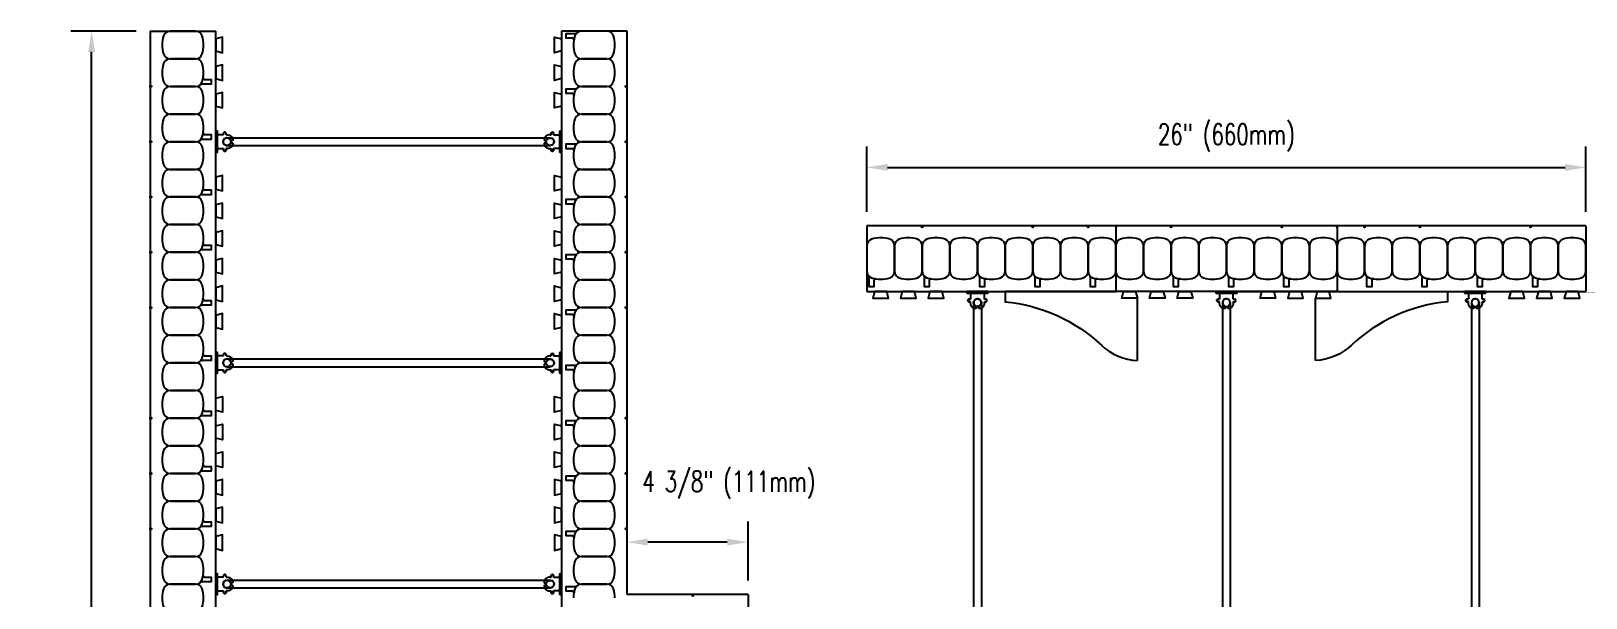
# Model space of a CAD drawing. Header units: inches. Extents: x 433.2 to 489.5, y 275.3 to 333.3.
# Drawn here: x 433.2 to 489.5, y 312.8 to 333.3 of the extents above; entities that cross this region are included whole.
import ezdxf

# ---------------------------------------------------------------- set-up
doc = ezdxf.new("R2010")
doc.units = ezdxf.units.IN
doc.header["$MEASUREMENT"] = 0
for name, color, linetype in [('line25', 2, 'Continuous'), ('LINE50', 5, 'Continuous'), ('LINE9', 9, 'Continuous'), ('TEXT', 4, 'Continuous')]:
    doc.layers.add(name, color=color, linetype=linetype)
doc.styles.add('DIM', font='romans.shx', dxfattribs={"width": 0.7})
doc.dimstyles.new('ext_8', dxfattribs={"dimscale": 8, "dimtxt": 0.09375, "dimasz": 0.09375, "dimexe": 0.09375, "dimexo": 0.0625, "dimgap": 0.0625, "dimtad": 1, "dimdec": 3, "dimzin": 3, "dimdsep": 46, "dimlunit": 4, "dimtxsty": 'DIM', "dimcen": 0.09, "dimdle": 0.09375, "dimclrt": 4, "dimadec": 0, "dimazin": 0, "dimtfac": 1, "dimtdec": 3, "dimtmove": 2, "dimatfit": 3, "dimfxl": 0, "dimfrac": 2, "dimtolj": 1, "dimtzin": 0, "dimarcsym": 0})

# ---------------------------------------------------------------- blocks, each defined once
blk = doc.blocks.new('*D31')
at = {"layer": 'Defpoints', "color": 0}
for p in [(435.425, 333.283), (437.535, 333.283), (437.535, 275.283)]:
    blk.add_point(p, dxfattribs=at)
at = {"layer": 'TEXT', "color": 0, "lineweight": -2}
for p, q in [((437.035, 333.283), (434.675, 333.283)), ((435.425, 276.033), (435.425, 332.533)), ((437.035, 275.283), (434.675, 275.283))]:
    blk.add_line(p, q, dxfattribs=at)
at = {"layer": 'TEXT', "color": 0}
for points in [[(435.3, 332.533), (435.55, 332.533), (435.425, 333.283)], [(435.3, 276.033), (435.55, 276.033), (435.425, 275.283)]]:
    blk.add_solid(points, dxfattribs=at)
at = {"layer": 'TEXT', "color": 4, "insert": (434.353, 304.283), "char_height": 0.75, "attachment_point": 5, "rotation": 90, "style": 'DIM'}
blk.add_mtext('\\A1;58" (1473mm)', dxfattribs=at)
blk = doc.blocks.new('*D32')
at = {"layer": 'Defpoints', "color": 0}
for p in [(489.455, 328.354), (463.455, 326.244), (489.455, 326.244)]:
    blk.add_point(p, dxfattribs=at)
at = {"layer": 'TEXT', "color": 0, "lineweight": -2}
for p, q in [((463.455, 326.744), (463.455, 329.104)), ((489.455, 326.744), (489.455, 329.104)), ((464.205, 328.354), (488.705, 328.354))]:
    blk.add_line(p, q, dxfattribs=at)
at = {"layer": 'TEXT', "color": 0}
for points in [[(464.205, 328.479), (464.205, 328.229), (463.455, 328.354)], [(488.705, 328.479), (488.705, 328.229), (489.455, 328.354)]]:
    blk.add_solid(points, dxfattribs=at)
at = {"layer": 'TEXT', "color": 4, "insert": (476.455, 329.426), "char_height": 0.75, "attachment_point": 5, "style": 'DIM'}
blk.add_mtext('\\A1;26" (660mm)', dxfattribs=at)
blk = doc.blocks.new('*D29')
at = {"layer": 'Defpoints', "color": 0}
for p in [(454.785, 314.801), (454.785, 312.908), (459.16, 312.908)]:
    blk.add_point(p, dxfattribs=at)
at = {"layer": 'TEXT', "color": 0, "lineweight": -2}
for p, q in [((454.785, 313.408), (454.785, 315.551)), ((459.16, 313.408), (459.16, 315.551)), ((458.41, 314.801), (455.535, 314.801))]:
    blk.add_line(p, q, dxfattribs=at)
at = {"layer": 'TEXT', "color": 0}
for points in [[(455.535, 314.926), (455.535, 314.676), (454.785, 314.801)], [(458.41, 314.926), (458.41, 314.676), (459.16, 314.801)]]:
    blk.add_solid(points, dxfattribs=at)
at = {"layer": 'TEXT', "color": 4, "insert": (458.463, 316.873), "char_height": 0.75, "attachment_point": 5, "style": 'DIM'}
blk.add_mtext('\\A1;4 3/8" (111mm)', dxfattribs=at)
blk = doc.blocks.new('Connector')
blk.add_point((0.271, 0))
at = {"layer": 'LINE9'}
for p, q in [((0, 0.375), (0, -0.375)), ((0.062, -0.375), (0.062, 0.375)), ((0.281, 0.25), (0.062, 0.25))]:
    blk.add_line(p, q, dxfattribs=at)
for points, weights in [([(0.007, 0.375), (0.004, 0.375), (0, 0.375)], [1, 0.972587069138, 0.950305488115]), ([(0.327, 0.343), (0.308, 0.343), (0.281, 0.317), (0.281, 0.297)], [1, 0.85355339, 0.85355339, 1]), ([(0.328, 0.343), (0.327, 0.343), (0.327, 0.343)], [1, 0.70710678, 1]), ([(0.375, 0.297), (0.375, 0.317), (0.348, 0.343), (0.329, 0.343)], [1, 0.85355339, 0.85355339, 1]), ([(0.406, 0.25), (0.546, 0.25), (0.619, 0.131)], [0.958404415409, 0.794674173519, 0.864651571113]), ([(0.619, 0.052), (0.612, 0.049), (0.604, 0.049)], [0.83615024178, 0.892081430621, 1]), ([(0, -0.375), (0.004, -0.375), (0.007, -0.375)], [0.950305488115, 0.972587069138, 1]), ([(0.281, -0.297), (0.281, -0.317), (0.308, -0.343), (0.327, -0.343)], [1, 0.85355339, 0.85355339, 1]), ([(0.327, -0.343), (0.281, -0.343), (0.281, -0.297)], [1, 0.70710678, 1]), ([(0.329, -0.343), (0.348, -0.343), (0.375, -0.317), (0.375, -0.297)], [1, 0.85355339, 0.85355339, 1]), ([(0.375, -0.297), (0.375, -0.343), (0.329, -0.343)], [1, 0.70710678, 1]), ([(0.619, -0.131), (0.546, -0.25), (0.406, -0.25)], [0.864651574428, 0.794674169686, 0.958404415195]), ([(0.604, -0.049), (0.612, -0.049), (0.619, -0.052)], [1, 0.89208144177, 0.836150253337])]:
    blk.add_rational_spline(points, weights, degree=2, dxfattribs=at)
for points, degree in [([(0, 0.375), (0.002, 0.375), (0.005, 0.375), (0.007, 0.375)], 3), ([(0.007, 0.375), (0.021, 0.375), (0.051, 0.375), (0.062, 0.375), (0.062, 0.375)], 3), ([(0.281, 0.25), (0.281, 0.297)], 1), ([(0.327, 0.343), (0.327, 0.343), (0.328, 0.343), (0.328, 0.343)], 3), ([(0.328, 0.343), (0.329, 0.343), (0.329, 0.343), (0.329, 0.343)], 3), ([(0.375, 0.25), (0.375, 0.297)], 1), ([(0.406, 0.25), (0.375, 0.25)], 1), ([(0.406, 0.25), (0.406, 0.25)], 1), ([(0.406, 0.25), (0.406, 0.25)], 1), ([(0.406, 0.25), (0.406, 0.25)], 1), ([(0.406, 0.25), (0.406, 0.25)], 1), ([(0.406, 0.25), (0.406, 0.25)], 1), ([(0.406, 0.25), (0.406, 0.25)], 1), ([(0.406, 0.25), (0.406, 0.25)], 1), ([(0.406, 0.25), (0.406, 0.25)], 1), ([(0.406, 0.25), (0.406, 0.25)], 1), ([(0.406, 0.25), (0.406, 0.25)], 1), ([(0.406, 0.25), (0.406, 0.25)], 1), ([(0.406, 0.25), (0.406, 0.25)], 1), ([(0.406, 0.25), (0.406, 0.25)], 1), ([(0.406, 0.25), (0.406, 0.25)], 1), ([(0.406, 0.25), (0.406, 0.25)], 1), ([(0.406, 0.25), (0.406, 0.25)], 1), ([(0.406, 0.25), (0.406, 0.25)], 1), ([(0.406, 0.25), (0.406, 0.25)], 1), ([(0.406, 0.25), (0.406, 0.25)], 1), ([(0.406, 0.25), (0.406, 0.25)], 1), ([(0.406, 0.25), (0.406, 0.25)], 1), ([(0.406, 0.25), (0.406, 0.25)], 1), ([(0.406, 0.25), (0.406, 0.25)], 1), ([(0.406, 0.25), (0.406, 0.25)], 1), ([(0.604, 0.049), (0.532, 0.049)], 1), ([(0.532, 0.049), (0.532, 0.049)], 1), ([(0.532, 0.049), (0.532, 0.049)], 1), ([(0.532, 0.049), (0.532, 0.049)], 1), ([(0.532, 0.049), (0.532, 0.049)], 1), ([(0.532, 0.049), (0.532, 0.049)], 1), ([(0.532, 0.049), (0.532, 0.049)], 1), ([(0.532, 0.049), (0.532, 0.049)], 1), ([(0.532, 0.049), (0.532, 0.049)], 1), ([(0.532, 0.049), (0.532, 0.049)], 1), ([(0.532, 0.049), (0.532, 0.049)], 1), ([(0.604, 0.049), (0.609, 0.049), (0.614, 0.05), (0.619, 0.052)], 3), ([(0.604, 0.049), (0.604, 0.049)], 1), ([(0.604, 0.049), (0.604, 0.049)], 1), ([(0.604, 0.049), (0.604, 0.049)], 1), ([(0.604, 0.049), (0.604, 0.049)], 1), ([(0.619, 0.131), (0.619, 0.052)], 1), ([(0.619, 0.131), (0.619, 0.131)], 1), ([(0.619, 0.131), (0.619, 0.131)], 1), ([(0.619, 0.131), (0.619, 0.131)], 1), ([(0.619, 0.131), (0.619, 0.131)], 1), ([(0.007, -0.375), (0.005, -0.375), (0.002, -0.375), (0, -0.375)], 3), ([(0.062, -0.375), (0.062, -0.375), (0.051, -0.375), (0.021, -0.375), (0.007, -0.375)], 3), ([(0.062, -0.25), (0.281, -0.25)], 1), ([(0.281, -0.297), (0.281, -0.25)], 1), ([(0.281, -0.25), (0.281, -0.297)], 1), ([(0.328, -0.343), (0.328, -0.343), (0.327, -0.343), (0.327, -0.343)], 3), ([(0.329, -0.343), (0.329, -0.343), (0.329, -0.343), (0.328, -0.343)], 3), ([(0.375, -0.25), (0.375, -0.297)], 1), ([(0.375, -0.297), (0.375, -0.25)], 1), ([(0.406, -0.25), (0.375, -0.25)], 1), ([(0.406, -0.25), (0.406, -0.25)], 1), ([(0.406, -0.25), (0.406, -0.25)], 1), ([(0.406, -0.25), (0.406, -0.25)], 1), ([(0.406, -0.25), (0.406, -0.25)], 1), ([(0.406, -0.25), (0.406, -0.25)], 1), ([(0.406, -0.25), (0.406, -0.25)], 1), ([(0.406, -0.25), (0.406, -0.25)], 1), ([(0.406, -0.25), (0.406, -0.25)], 1), ([(0.406, -0.25), (0.406, -0.25)], 1), ([(0.406, -0.25), (0.406, -0.25)], 1), ([(0.406, -0.25), (0.406, -0.25)], 1), ([(0.532, -0.049), (0.604, -0.049)], 1), ([(0.604, -0.049), (0.58, -0.049), (0.556, -0.049), (0.532, -0.049)], 3), ([(0.532, -0.049), (0.532, -0.049)], 1), ([(0.532, -0.049), (0.532, -0.049)], 1), ([(0.532, -0.049), (0.532, -0.049)], 1), ([(0.532, -0.049), (0.532, -0.049)], 1), ([(0.619, -0.052), (0.614, -0.05), (0.609, -0.049), (0.604, -0.049)], 3), ([(0.604, -0.049), (0.604, -0.049)], 1), ([(0.604, -0.049), (0.604, -0.049)], 1), ([(0.604, -0.049), (0.604, -0.049)], 1), ([(0.604, -0.049), (0.604, -0.049)], 1), ([(0.604, -0.049), (0.604, -0.049)], 1), ([(0.604, -0.049), (0.604, -0.049)], 1), ([(0.604, -0.049), (0.604, -0.049)], 1), ([(0.604, -0.049), (0.604, -0.049)], 1), ([(0.619, -0.052), (0.619, -0.131)], 1), ([(0.619, -0.131), (0.619, -0.131)], 1), ([(0.619, -0.131), (0.619, -0.131)], 1), ([(0.619, -0.131), (0.619, -0.131)], 1), ([(0.619, -0.131), (0.619, -0.131)], 1)]:
    blk.add_open_spline(points, degree=degree, dxfattribs=at)
for points, weights, knots in [([(0.062, 0.375), (0.062, 0.375), (0.046, 0.375), (0.03, 0.375), (0.007, 0.375)], [0.868718858569, 0.861102746415, 1, 0.861102734288, 0.868718859898], [0, 0, 0, 0.5, 0.5, 1, 1, 1]), ([(0.532, 0.049), (0.472, 0.203), (0.333, 0.113), (0.157, 0), (0.333, -0.113), (0.472, -0.203), (0.532, -0.049)], [0.899508922286, 0.599718215298, 1, 0.54226024, 1, 0.599718224335, 0.899508908749], [0, 0, 0, 0.318112, 0.318112, 0.681888, 0.681888, 1, 1, 1]), ([(0.007, -0.375), (0.03, -0.375), (0.046, -0.375), (0.062, -0.375), (0.062, -0.375)], [0.868718859319, 0.861102739573, 1, 0.861102742958, 0.868718858948], [0, 0, 0, 0.5, 0.5, 1, 1, 1])]:
    blk.add_rational_spline(points, weights, degree=2, knots=knots, dxfattribs=at)
blk = doc.blocks.new('WEB_12_CENTRE_TOP')
for p, q in [((11.688, 0.141), (0, 0.141)), ((11.688, -0.141), (0, -0.141))]:
    blk.add_line(p, q)
for centre in [(0, 0), (11.688, 0)]:
    blk.add_circle(centre, 0.141)

msp = doc.modelspace()

# ---------------------------------------------------------------- linework, layer by layer
at = {"layer": 'line25'}
for p, q in [((439.9103, 308.2833), (439.9103, 333.2833)), ((452.4103, 333.2833), (452.4103, 311.7833)), ((463.4552, 323.8689), (472.4552, 323.8689)), ((480.4552, 323.8689), (472.4552, 323.8689)), ((480.4552, 323.8689), (489.4552, 323.8689)), ((473.2364, 321.3705), (473.2364, 323.6189)), ((479.674, 321.3705), (479.674, 323.6189))]:
    msp.add_line(p, q, dxfattribs=at)
for points in [[(439.9103, 332.5644), (440.1603, 332.5021), (440.1603, 333.0644), (439.9103, 333.0021)], [(452.4103, 332.5644), (452.1603, 332.5021), (452.1603, 333.0644), (452.4103, 333.0021)], [(439.9103, 331.5644), (440.1603, 331.5021), (440.1603, 332.0644), (439.9103, 332.0021)], [(452.4103, 331.5644), (452.1603, 331.5021), (452.1603, 332.0644), (452.4103, 332.0021)], [(439.9103, 330.5644), (440.1603, 330.5021), (440.1603, 331.0644), (439.9103, 331.0021)], [(452.4103, 330.5644), (452.1603, 330.5021), (452.1603, 331.0644), (452.4103, 331.0021)], [(439.9103, 327.5644), (440.1603, 327.5021), (440.1603, 328.0644), (439.9103, 328.0021)], [(452.4103, 327.5644), (452.1603, 327.5021), (452.1603, 328.0644), (452.4103, 328.0021)], [(439.9103, 326.5644), (440.1603, 326.5021), (440.1603, 327.0644), (439.9103, 327.0021)], [(452.4103, 326.5644), (452.1603, 326.5021), (452.1603, 327.0644), (452.4103, 327.0021)], [(439.9103, 325.5644), (440.1603, 325.5021), (440.1603, 326.0644), (439.9103, 326.0021)], [(452.4103, 325.5644), (452.1603, 325.5021), (452.1603, 326.0644), (452.4103, 326.0021)], [(439.9103, 324.5644), (440.1603, 324.5021), (440.1603, 325.0644), (439.9103, 325.0021)], [(452.4103, 324.5644), (452.1603, 324.5021), (452.1603, 325.0644), (452.4103, 325.0021)], [(439.9103, 323.5644), (440.1603, 323.5021), (440.1603, 324.0644), (439.9103, 324.0021)], [(452.4103, 323.5644), (452.1603, 323.5021), (452.1603, 324.0644), (452.4103, 324.0021)], [(463.7364, 323.8689), (463.674, 323.6189), (464.2364, 323.6189), (464.174, 323.8689)], [(464.7364, 323.8689), (464.674, 323.6189), (465.2364, 323.6189), (465.174, 323.8689)], [(465.7364, 323.8689), (465.674, 323.6189), (466.2364, 323.6189), (466.174, 323.8689)], [(473.174, 323.8689), (473.2364, 323.6189), (472.674, 323.6189), (472.7364, 323.8689)], [(474.174, 323.8689), (474.2364, 323.6189), (473.674, 323.6189), (473.7364, 323.8689)], [(475.174, 323.8689), (475.2364, 323.6189), (474.674, 323.6189), (474.7364, 323.8689)], [(478.174, 323.8689), (478.2364, 323.6189), (477.674, 323.6189), (477.7364, 323.8689)], [(478.7364, 323.8689), (478.674, 323.6189), (479.2364, 323.6189), (479.174, 323.8689)], [(479.7364, 323.8689), (479.674, 323.6189), (480.2364, 323.6189), (480.174, 323.8689)], [(486.7364, 323.8689), (486.674, 323.6189), (487.2364, 323.6189), (487.174, 323.8689)], [(487.7364, 323.8689), (487.674, 323.6189), (488.2364, 323.6189), (488.174, 323.8689)], [(488.7364, 323.8689), (488.674, 323.6189), (489.2364, 323.6189), (489.174, 323.8689)], [(439.9103, 322.5644), (440.1603, 322.5021), (440.1603, 323.0644), (439.9103, 323.0021)], [(452.4103, 322.5644), (452.1603, 322.5021), (452.1603, 323.0644), (452.4103, 323.0021)], [(439.9103, 320.0021), (440.1603, 320.0645), (440.1603, 319.5021), (439.9103, 319.5645)], [(452.4103, 319.5645), (452.1603, 319.5021), (452.1603, 320.0645), (452.4103, 320.0021)], [(439.9103, 319.0021), (440.1603, 319.0645), (440.1603, 318.5021), (439.9103, 318.5645)], [(452.4103, 318.5645), (452.1603, 318.5021), (452.1603, 319.0645), (452.4103, 319.0021)], [(439.9103, 318.0021), (440.1603, 318.0645), (440.1603, 317.5021), (439.9103, 317.5645)], [(452.4103, 317.5645), (452.1603, 317.5021), (452.1603, 318.0645), (452.4103, 318.0021)], [(439.9103, 316.5645), (440.1603, 316.5021), (440.1603, 317.0645), (439.9103, 317.0021)], [(452.4103, 317.0021), (452.1603, 317.0645), (452.1603, 316.5021), (452.4103, 316.5645)], [(439.9103, 315.5645), (440.1603, 315.5021), (440.1603, 316.0645), (439.9103, 316.0021)], [(452.4103, 316.0021), (452.1603, 316.0645), (452.1603, 315.5021), (452.4103, 315.5645)], [(439.9103, 314.5645), (440.1603, 314.5021), (440.1603, 315.0645), (439.9103, 315.0021)], [(452.4103, 315.0021), (452.1603, 315.0645), (452.1603, 314.5021), (452.4103, 314.5645)]]:
    msp.add_lwpolyline(points, close=True, dxfattribs=at)
for points in [[(473.2364, 323.8689), (468.4552, 323.8689), (468.4552, 323.4939, -0.1663746), (471.946, 321.9124, 0.1806528), (473.2364, 321.3705, 0.1806528)], [(479.674, 323.8689), (484.4552, 323.8689), (484.4552, 323.4939, 0.1663746), (480.9644, 321.9124, -0.1806528), (479.674, 321.3705, -0.1806528)]]:
    msp.add_lwpolyline(points, format="xyb", dxfattribs=at)
at = {"layer": 'LINE50'}
for p, q in [((437.5353, 333.2833), (439.9103, 333.2833)), ((437.5353, 333.2833), (437.5353, 308.2833)), ((454.7853, 333.2833), (452.4103, 333.2833)), ((454.7853, 312.9083), (454.7853, 333.2833)), ((463.4552, 326.2439), (463.4552, 323.8689)), ((472.4552, 326.2439), (463.4552, 326.2439)), ((480.4552, 326.2439), (472.4552, 326.2439)), ((489.4552, 326.2439), (480.4552, 326.2439)), ((489.4552, 326.2439), (489.4552, 323.8689)), ((459.1603, 312.9083), (454.7853, 312.9083)), ((459.1603, 312.9083), (459.1603, 310.5333))]:
    msp.add_line(p, q, dxfattribs=at)
at = {"layer": 'LINE9'}
for p, q in [((472.4552, 326.2439), (472.4552, 323.8689)), ((480.4552, 326.2439), (480.4552, 323.8689))]:
    msp.add_line(p, q, dxfattribs=at)
for points in [[(439.4213, 332.4564, 0.1576708), (439.4213, 333.1102, 0.3253046), (439.1834, 333.2833), (438.2623, 333.2833, 0.3253046), (438.0244, 333.1102, 0.1576708), (438.0244, 332.4564, 0.3253046), (438.2623, 332.2833), (439.1834, 332.2833, 0.3253046)], [(452.8994, 333.1102, 0.0372667), (452.862, 332.9565, 0.4630356), (452.8004, 333.0292), (452.5788, 333.0292), (452.5788, 333.2), (452.9249, 333.2, 0.1890024), (452.9673, 333.2167, 0.1284074)], [(452.8994, 333.1102, 0.1576708), (452.8994, 332.4564, 0.3253046), (453.1372, 332.2833), (454.0584, 332.2833, 0.3253046), (454.2963, 332.4564, 0.1576708), (454.2963, 333.1102, 0.3253046), (454.0584, 333.2833), (453.1372, 333.2833, 0.3253046)], [(439.4213, 331.4564, 0.1576708), (439.4213, 332.1102, 0.3253046), (439.1834, 332.2833), (438.2623, 332.2833, 0.3253046), (438.0244, 332.1102, 0.1576708), (438.0244, 331.4564, 0.3253046), (438.2623, 331.2833), (439.1834, 331.2833, 0.3253046)], [(452.8994, 332.1102, 0.1576708), (452.8994, 331.4564, 0.3253046), (453.1372, 331.2833), (454.0584, 331.2833, 0.3253046), (454.2963, 331.4564, 0.1576708), (454.2963, 332.1102, 0.3253046), (454.0584, 332.2833), (453.1372, 332.2833, 0.3253046)], [(439.4213, 330.4564, 0.1576708), (439.4213, 331.1102, 0.3253046), (439.1834, 331.2833), (438.2623, 331.2833, 0.3253046), (438.0244, 331.1102, 0.1576708), (438.0244, 330.4564, 0.3253046), (438.2623, 330.2833), (439.1834, 330.2833, 0.3253046)], [(439.4213, 331.4564, 0.0372667), (439.4586, 331.6101, 0.4630356), (439.5203, 331.5374), (439.7419, 331.5374), (439.7419, 331.3665), (439.3958, 331.3665, 0.1890024), (439.3533, 331.3499, 0.1284074)], [(452.8994, 331.1102, 0.0372667), (452.862, 330.9565, 0.4630356), (452.8004, 331.0292), (452.5788, 331.0292), (452.5788, 331.2), (452.9249, 331.2, 0.1890024), (452.9673, 331.2167, 0.1284074)], [(452.8994, 331.1102, 0.1576708), (452.8994, 330.4564, 0.3253046), (453.1372, 330.2833), (454.0584, 330.2833, 0.3253046), (454.2963, 330.4564, 0.1576708), (454.2963, 331.1102, 0.3253046), (454.0584, 331.2833), (453.1372, 331.2833, 0.3253046)], [(439.4213, 329.4564, 0.1576708), (439.4213, 330.1102, 0.3253046), (439.1834, 330.2833), (438.2623, 330.2833, 0.3253046), (438.0244, 330.1102, 0.1576708), (438.0244, 329.4564, 0.3253046), (438.2623, 329.2833), (439.1834, 329.2833, 0.3253046)], [(452.8994, 330.1102, 0.1576708), (452.8994, 329.4564, 0.3253046), (453.1372, 329.2833), (454.0584, 329.2833, 0.3253046), (454.2963, 329.4564, 0.1576708), (454.2963, 330.1102, 0.3253046), (454.0584, 330.2833), (453.1372, 330.2833, 0.3253046)], [(439.4213, 329.4564, 0.0372667), (439.4586, 329.6101, 0.4630356), (439.5203, 329.5374), (439.7419, 329.5374), (439.7419, 329.3665), (439.3958, 329.3665, 0.1890024), (439.3533, 329.3499, 0.1284074)], [(439.4213, 328.4564, 0.1576708), (439.4213, 329.1102, 0.3253046), (439.1834, 329.2833), (438.2623, 329.2833, 0.3253046), (438.0244, 329.1102, 0.1576708), (438.0244, 328.4564, 0.3253046), (438.2623, 328.2833), (439.1834, 328.2833, 0.3253046)], [(452.8994, 329.1102, 0.0372667), (452.862, 328.9565, 0.4630356), (452.8004, 329.0292), (452.5788, 329.0292), (452.5788, 329.2), (452.9249, 329.2, 0.1890024), (452.9673, 329.2167, 0.1284074)], [(452.8994, 329.1102, 0.1576708), (452.8994, 328.4564, 0.3253046), (453.1372, 328.2833), (454.0584, 328.2833, 0.3253046), (454.2963, 328.4564, 0.1576708), (454.2963, 329.1102, 0.3253046), (454.0584, 329.2833), (453.1372, 329.2833, 0.3253046)], [(439.4213, 327.4564, 0.1576708), (439.4213, 328.1102, 0.3253046), (439.1834, 328.2833), (438.2623, 328.2833, 0.3253046), (438.0244, 328.1102, 0.1576708), (438.0244, 327.4564, 0.3253046), (438.2623, 327.2833), (439.1834, 327.2833, 0.3253046)], [(452.8994, 328.1102, 0.1576708), (452.8994, 327.4564, 0.3253046), (453.1372, 327.2833), (454.0584, 327.2833, 0.3253046), (454.2963, 327.4564, 0.1576708), (454.2963, 328.1102, 0.3253046), (454.0584, 328.2833), (453.1372, 328.2833, 0.3253046)], [(439.4213, 326.4564, 0.1576708), (439.4213, 327.1102, 0.3253046), (439.1834, 327.2833), (438.2623, 327.2833, 0.3253046), (438.0244, 327.1102, 0.1576708), (438.0244, 326.4564, 0.3253046), (438.2623, 326.2833), (439.1834, 326.2833, 0.3253046)], [(439.4213, 327.4564, 0.0372667), (439.4586, 327.6101, 0.4630356), (439.5203, 327.5374), (439.7419, 327.5374), (439.7419, 327.3665), (439.3958, 327.3665, 0.1890024), (439.3533, 327.3499, 0.1284074)], [(452.8994, 327.1102, 0.0372667), (452.862, 326.9565, 0.4630356), (452.8004, 327.0292), (452.5788, 327.0292), (452.5788, 327.2), (452.9249, 327.2, 0.1890024), (452.9673, 327.2167, 0.1284074)], [(452.8994, 327.1102, 0.1576708), (452.8994, 326.4564, 0.3253046), (453.1372, 326.2833), (454.0584, 326.2833, 0.3253046), (454.2963, 326.4564, 0.1576708), (454.2963, 327.1102, 0.3253046), (454.0584, 327.2833), (453.1372, 327.2833, 0.3253046)], [(439.4213, 325.4564, 0.1576708), (439.4213, 326.1102, 0.3253046), (439.1834, 326.2833), (438.2623, 326.2833, 0.3253046), (438.0244, 326.1102, 0.1576708), (438.0244, 325.4564, 0.3253046), (438.2623, 325.2833), (439.1834, 325.2833, 0.3253046)], [(452.8994, 326.1102, 0.1576708), (452.8994, 325.4564, 0.3253046), (453.1372, 325.2833), (454.0584, 325.2833, 0.3253046), (454.2963, 325.4564, 0.1576708), (454.2963, 326.1102, 0.3253046), (454.0584, 326.2833), (453.1372, 326.2833, 0.3253046)], [(439.4213, 325.4564, 0.0372667), (439.4586, 325.6101, 0.4630356), (439.5203, 325.5374), (439.7419, 325.5374), (439.7419, 325.3665), (439.3958, 325.3665, 0.1890024), (439.3533, 325.3499, 0.1284074)], [(463.6283, 324.3579, 0.1576708), (464.2821, 324.3579, 0.3253046), (464.4552, 324.5958), (464.4552, 325.5169, 0.3253046), (464.2821, 325.7548, 0.1576708), (463.6283, 325.7548, 0.3253046), (463.4552, 325.5169), (463.4552, 324.5958, 0.3253046)], [(464.6283, 324.3579, 0.1576708), (465.2821, 324.3579, 0.3253046), (465.4552, 324.5958), (465.4552, 325.5169, 0.3253046), (465.2821, 325.7548, 0.1576708), (464.6283, 325.7548, 0.3253046), (464.4552, 325.5169), (464.4552, 324.5958, 0.3253046)], [(465.6283, 324.3579, 0.1576708), (466.2821, 324.3579, 0.3253046), (466.4552, 324.5958), (466.4552, 325.5169, 0.3253046), (466.2821, 325.7548, 0.1576708), (465.6283, 325.7548, 0.3253046), (465.4552, 325.5169), (465.4552, 324.5958, 0.3253046)], [(466.6283, 324.3579, 0.1576708), (467.2821, 324.3579, 0.3253046), (467.4552, 324.5958), (467.4552, 325.5169, 0.3253046), (467.2821, 325.7548, 0.1576708), (466.6283, 325.7548, 0.3253046), (466.4552, 325.5169), (466.4552, 324.5958, 0.3253046)], [(467.6283, 324.3579, 0.1576708), (468.2821, 324.3579, 0.3253046), (468.4552, 324.5958), (468.4552, 325.5169, 0.3253046), (468.2821, 325.7548, 0.1576708), (467.6283, 325.7548, 0.3253046), (467.4552, 325.5169), (467.4552, 324.5958, 0.3253046)], [(468.6283, 324.3579, 0.1576708), (469.2821, 324.3579, 0.3253046), (469.4552, 324.5958), (469.4552, 325.5169, 0.3253046), (469.2821, 325.7548, 0.1576708), (468.6283, 325.7548, 0.3253046), (468.4552, 325.5169), (468.4552, 324.5958, 0.3253046)], [(469.6283, 324.3579, 0.1576708), (470.2821, 324.3579, 0.3253046), (470.4552, 324.5958), (470.4552, 325.5169, 0.3253046), (470.2821, 325.7548, 0.1576708), (469.6283, 325.7548, 0.3253046), (469.4552, 325.5169), (469.4552, 324.5958, 0.3253046)], [(470.6283, 324.3579, 0.1576708), (471.2821, 324.3579, 0.3253046), (471.4552, 324.5958), (471.4552, 325.5169, 0.3253046), (471.2821, 325.7548, 0.1576708), (470.6283, 325.7548, 0.3253046), (470.4552, 325.5169), (470.4552, 324.5958, 0.3253046)], [(471.6283, 324.3579, 0.1576708), (472.2821, 324.3579, 0.3253046), (472.4552, 324.5958), (472.4552, 325.5169, 0.3253046), (472.2821, 325.7548, 0.1576708), (471.6283, 325.7548, 0.3253046), (471.4552, 325.5169), (471.4552, 324.5958, 0.3253046)], [(472.6283, 324.3579, 0.1576708), (473.2821, 324.3579, 0.3253046), (473.4552, 324.5958), (473.4552, 325.5169, 0.3253046), (473.2821, 325.7548, 0.1576708), (472.6283, 325.7548, 0.3253046), (472.4552, 325.5169), (472.4552, 324.5958, 0.3253046)], [(473.6283, 324.3579, 0.1576708), (474.2821, 324.3579, 0.3253046), (474.4552, 324.5958), (474.4552, 325.5169, 0.3253046), (474.2821, 325.7548, 0.1576708), (473.6283, 325.7548, 0.3253046), (473.4552, 325.5169), (473.4552, 324.5958, 0.3253046)], [(474.6283, 324.3579, 0.1576708), (475.2821, 324.3579, 0.3253046), (475.4552, 324.5958), (475.4552, 325.5169, 0.3253046), (475.2821, 325.7548, 0.1576708), (474.6283, 325.7548, 0.3253046), (474.4552, 325.5169), (474.4552, 324.5958, 0.3253046)], [(475.6283, 324.3579, 0.1576708), (476.2821, 324.3579, 0.3253046), (476.4552, 324.5958), (476.4552, 325.5169, 0.3253046), (476.2821, 325.7548, 0.1576708), (475.6283, 325.7548, 0.3253046), (475.4552, 325.5169), (475.4552, 324.5958, 0.3253046)], [(476.6283, 324.3579, 0.1576708), (477.2821, 324.3579, 0.3253046), (477.4552, 324.5958), (477.4552, 325.5169, 0.3253046), (477.2821, 325.7548, 0.1576708), (476.6283, 325.7548, 0.3253046), (476.4552, 325.5169), (476.4552, 324.5958, 0.3253046)], [(477.6283, 324.3579, 0.1576708), (478.2821, 324.3579, 0.3253046), (478.4552, 324.5958), (478.4552, 325.5169, 0.3253046), (478.2821, 325.7548, 0.1576708), (477.6283, 325.7548, 0.3253046), (477.4552, 325.5169), (477.4552, 324.5958, 0.3253046)], [(478.6283, 324.3579, 0.1576708), (479.2821, 324.3579, 0.3253046), (479.4552, 324.5958), (479.4552, 325.5169, 0.3253046), (479.2821, 325.7548, 0.1576708), (478.6283, 325.7548, 0.3253046), (478.4552, 325.5169), (478.4552, 324.5958, 0.3253046)], [(479.6283, 324.3579, 0.1576708), (480.2821, 324.3579, 0.3253046), (480.4552, 324.5958), (480.4552, 325.5169, 0.3253046), (480.2821, 325.7548, 0.1576708), (479.6283, 325.7548, 0.3253046), (479.4552, 325.5169), (479.4552, 324.5958, 0.3253046)], [(480.6283, 324.3579, 0.1576708), (481.2821, 324.3579, 0.3253046), (481.4552, 324.5958), (481.4552, 325.5169, 0.3253046), (481.2821, 325.7548, 0.1576708), (480.6283, 325.7548, 0.3253046), (480.4552, 325.5169), (480.4552, 324.5958, 0.3253046)], [(481.6283, 324.3579, 0.1576708), (482.2821, 324.3579, 0.3253046), (482.4552, 324.5958), (482.4552, 325.5169, 0.3253046), (482.2821, 325.7548, 0.1576708), (481.6283, 325.7548, 0.3253046), (481.4552, 325.5169), (481.4552, 324.5958, 0.3253046)], [(482.6283, 324.3579, 0.1576708), (483.2821, 324.3579, 0.3253046), (483.4552, 324.5958), (483.4552, 325.5169, 0.3253046), (483.2821, 325.7548, 0.1576708), (482.6283, 325.7548, 0.3253046), (482.4552, 325.5169), (482.4552, 324.5958, 0.3253046)], [(483.6283, 324.3579, 0.1576708), (484.2821, 324.3579, 0.3253046), (484.4552, 324.5958), (484.4552, 325.5169, 0.3253046), (484.2821, 325.7548, 0.1576708), (483.6283, 325.7548, 0.3253046), (483.4552, 325.5169), (483.4552, 324.5958, 0.3253046)], [(484.6283, 324.3579, 0.1576708), (485.2821, 324.3579, 0.3253046), (485.4552, 324.5958), (485.4552, 325.5169, 0.3253046), (485.2821, 325.7548, 0.1576708), (484.6283, 325.7548, 0.3253046), (484.4552, 325.5169), (484.4552, 324.5958, 0.3253046)], [(485.6283, 324.3579, 0.1576708), (486.2821, 324.3579, 0.3253046), (486.4552, 324.5958), (486.4552, 325.5169, 0.3253046), (486.2821, 325.7548, 0.1576708), (485.6283, 325.7548, 0.3253046), (485.4552, 325.5169), (485.4552, 324.5958, 0.3253046)], [(486.6283, 324.3579, 0.1576708), (487.2821, 324.3579, 0.3253046), (487.4552, 324.5958), (487.4552, 325.5169, 0.3253046), (487.2821, 325.7548, 0.1576708), (486.6283, 325.7548, 0.3253046), (486.4552, 325.5169), (486.4552, 324.5958, 0.3253046)], [(487.6283, 324.3579, 0.1576708), (488.2821, 324.3579, 0.3253046), (488.4552, 324.5958), (488.4552, 325.5169, 0.3253046), (488.2821, 325.7548, 0.1576708), (487.6283, 325.7548, 0.3253046), (487.4552, 325.5169), (487.4552, 324.5958, 0.3253046)], [(488.6283, 324.3579, 0.1576708), (489.2821, 324.3579, 0.3253046), (489.4552, 324.5958), (489.4552, 325.5169, 0.3253046), (489.2821, 325.7548, 0.1576708), (488.6283, 325.7548, 0.3253046), (488.4552, 325.5169), (488.4552, 324.5958, 0.3253046)], [(439.4213, 324.4564, 0.1576708), (439.4213, 325.1102, 0.3253046), (439.1834, 325.2833), (438.2623, 325.2833, 0.3253046), (438.0244, 325.1102, 0.1576708), (438.0244, 324.4564, 0.3253046), (438.2623, 324.2833), (439.1834, 324.2833, 0.3253046)], [(452.8994, 325.1102, 0.0372667), (452.862, 324.9565, 0.4630356), (452.8004, 325.0292), (452.5788, 325.0292), (452.5788, 325.2), (452.9249, 325.2, 0.1890024), (452.9673, 325.2167, 0.1284074)], [(452.8994, 325.1102, 0.1576708), (452.8994, 324.4564, 0.3253046), (453.1372, 324.2833), (454.0584, 324.2833, 0.3253046), (454.2963, 324.4564, 0.1576708), (454.2963, 325.1102, 0.3253046), (454.0584, 325.2833), (453.1372, 325.2833, 0.3253046)], [(463.6283, 324.3579, 0.0372667), (463.782, 324.3206, 0.4630356), (463.7093, 324.2589), (463.7093, 324.0373), (463.5385, 324.0373), (463.5385, 324.3834, 0.1890024), (463.5218, 324.4259, 0.1284074)], [(465.6283, 324.3579, 0.0372667), (465.782, 324.3206, 0.4630356), (465.7093, 324.2589), (465.7093, 324.0373), (465.5385, 324.0373), (465.5385, 324.3834, 0.1890024), (465.5218, 324.4259, 0.1284074)], [(467.6283, 324.3579, 0.0372667), (467.782, 324.3206, 0.4630356), (467.7093, 324.2589), (467.7093, 324.0373), (467.5385, 324.0373), (467.5385, 324.3834, 0.1890024), (467.5218, 324.4259, 0.1284074)], [(469.6283, 324.3579, 0.0372667), (469.782, 324.3206, 0.4630356), (469.7093, 324.2589), (469.7093, 324.0373), (469.5385, 324.0373), (469.5385, 324.3834, 0.1890024), (469.5218, 324.4259, 0.1284074)], [(471.6283, 324.3579, 0.0372667), (471.782, 324.3206, 0.4630356), (471.7093, 324.2589), (471.7093, 324.0373), (471.5385, 324.0373), (471.5385, 324.3834, 0.1890024), (471.5218, 324.4259, 0.1284074)], [(474.6283, 324.3579, 0.0372667), (474.782, 324.3206, 0.4630356), (474.7093, 324.2589), (474.7093, 324.0373), (474.5385, 324.0373), (474.5385, 324.3834, 0.1890024), (474.5218, 324.4259, 0.1284074)], [(476.6283, 324.3579, 0.0372667), (476.782, 324.3206, 0.4630356), (476.7093, 324.2589), (476.7093, 324.0373), (476.5385, 324.0373), (476.5385, 324.3834, 0.1890024), (476.5218, 324.4259, 0.1284074)], [(478.6283, 324.3579, 0.0372667), (478.782, 324.3206, 0.4630356), (478.7093, 324.2589), (478.7093, 324.0373), (478.5385, 324.0373), (478.5385, 324.3834, 0.1890024), (478.5218, 324.4259, 0.1284074)], [(481.6283, 324.3579, 0.0372667), (481.782, 324.3206, 0.4630356), (481.7093, 324.2589), (481.7093, 324.0373), (481.5385, 324.0373), (481.5385, 324.3834, 0.1890024), (481.5218, 324.4259, 0.1284074)], [(483.6283, 324.3579, 0.0372667), (483.782, 324.3206, 0.4630356), (483.7093, 324.2589), (483.7093, 324.0373), (483.5385, 324.0373), (483.5385, 324.3834, 0.1890024), (483.5218, 324.4259, 0.1284074)], [(485.6283, 324.3579, 0.0372667), (485.782, 324.3206, 0.4630356), (485.7093, 324.2589), (485.7093, 324.0373), (485.5385, 324.0373), (485.5385, 324.3834, 0.1890024), (485.5218, 324.4259, 0.1284074)], [(487.6283, 324.3579, 0.0372667), (487.782, 324.3206, 0.4630356), (487.7093, 324.2589), (487.7093, 324.0373), (487.5385, 324.0373), (487.5385, 324.3834, 0.1890024), (487.5218, 324.4259, 0.1284074)], [(439.4213, 323.4564, 0.1576708), (439.4213, 324.1102, 0.3253046), (439.1834, 324.2833), (438.2623, 324.2833, 0.3253046), (438.0244, 324.1102, 0.1576708), (438.0244, 323.4564, 0.3253046), (438.2623, 323.2833), (439.1834, 323.2833, 0.3253046)], [(452.8994, 324.1102, 0.1576708), (452.8994, 323.4564, 0.3253046), (453.1372, 323.2833), (454.0584, 323.2833, 0.3253046), (454.2963, 323.4564, 0.1576708), (454.2963, 324.1102, 0.3253046), (454.0584, 324.2833), (453.1372, 324.2833, 0.3253046)], [(439.4213, 322.4564, 0.1576708), (439.4213, 323.1102, 0.3253046), (439.1834, 323.2833), (438.2623, 323.2833, 0.3253046), (438.0244, 323.1102, 0.1576708), (438.0244, 322.4564, 0.3253046), (438.2623, 322.2833), (439.1834, 322.2833, 0.3253046)], [(439.4213, 323.4564, 0.0372667), (439.4586, 323.6101, 0.4630356), (439.5203, 323.5374), (439.7419, 323.5374), (439.7419, 323.3665), (439.3958, 323.3665, 0.1890024), (439.3533, 323.3499, 0.1284074)], [(452.8994, 323.1102, 0.1576708), (452.8994, 322.4564, 0.3253046), (453.1372, 322.2833), (454.0584, 322.2833, 0.3253046), (454.2963, 322.4564, 0.1576708), (454.2963, 323.1102, 0.3253046), (454.0584, 323.2833), (453.1372, 323.2833, 0.3253046)], [(452.8994, 323.1102, 0.0372667), (452.862, 322.9565, 0.4630356), (452.8004, 323.0292), (452.5788, 323.0292), (452.5788, 323.2), (452.9249, 323.2, 0.1890024), (452.9673, 323.2167, 0.1284074)], [(439.4213, 321.4564, 0.1576708), (439.4213, 322.1102, 0.3253046), (439.1834, 322.2833), (438.2623, 322.2833, 0.3253046), (438.0244, 322.1102, 0.1576708), (438.0244, 321.4564, 0.3253046), (438.2623, 321.2833), (439.1834, 321.2833, 0.3253046)], [(452.8994, 322.1102, 0.1576708), (452.8994, 321.4564, 0.3253046), (453.1372, 321.2833), (454.0584, 321.2833, 0.3253046), (454.2963, 321.4564, 0.1576708), (454.2963, 322.1102, 0.3253046), (454.0584, 322.2833), (453.1372, 322.2833, 0.3253046)], [(439.4213, 321.4564, 0.0372667), (439.4586, 321.6101, 0.4630356), (439.5203, 321.5374), (439.7419, 321.5374), (439.7419, 321.3665), (439.3958, 321.3665, 0.1890024), (439.3533, 321.3499, 0.1284074)], [(439.4213, 320.4564, 0.1576708), (439.4213, 321.1102, 0.3253046), (439.1834, 321.2833), (438.2623, 321.2833, 0.3253046), (438.0244, 321.1102, 0.1576708), (438.0244, 320.4564, 0.3253046), (438.2623, 320.2833), (439.1834, 320.2833, 0.3253046)], [(452.8994, 321.1102, 0.0372667), (452.862, 320.9565, 0.4630356), (452.8004, 321.0292), (452.5788, 321.0292), (452.5788, 321.2), (452.9249, 321.2, 0.1890024), (452.9673, 321.2167, 0.1284074)], [(452.8994, 321.1102, 0.1576708), (452.8994, 320.4564, 0.3253046), (453.1372, 320.2833), (454.0584, 320.2833, 0.3253046), (454.2963, 320.4564, 0.1576708), (454.2963, 321.1102, 0.3253046), (454.0584, 321.2833), (453.1372, 321.2833, 0.3253046)], [(439.4213, 319.4564, 0.1576708), (439.4213, 320.1102, 0.3253046), (439.1834, 320.2833), (438.2623, 320.2833, 0.3253046), (438.0244, 320.1102, 0.1576708), (438.0244, 319.4564, 0.3253046), (438.2623, 319.2833), (439.1834, 319.2833, 0.3253046)], [(452.8994, 320.1102, 0.1576708), (452.8994, 319.4564, 0.3253046), (453.1372, 319.2833), (454.0584, 319.2833, 0.3253046), (454.2963, 319.4564, 0.1576708), (454.2963, 320.1102, 0.3253046), (454.0584, 320.2833), (453.1372, 320.2833, 0.3253046)], [(439.4213, 319.4564, 0.0372667), (439.4586, 319.6101, 0.4630356), (439.5203, 319.5374), (439.7419, 319.5374), (439.7419, 319.3665), (439.3958, 319.3665, 0.1890024), (439.3533, 319.3499, 0.1284074)], [(439.4213, 318.4564, 0.1576708), (439.4213, 319.1102, 0.3253046), (439.1834, 319.2833), (438.2623, 319.2833, 0.3253046), (438.0244, 319.1102, 0.1576708), (438.0244, 318.4564, 0.3253046), (438.2623, 318.2833), (439.1834, 318.2833, 0.3253046)], [(452.8994, 319.1102, 0.0372667), (452.862, 318.9565, 0.4630356), (452.8004, 319.0292), (452.5788, 319.0292), (452.5788, 319.2), (452.9249, 319.2, 0.1890024), (452.9673, 319.2167, 0.1284074)], [(452.8994, 319.1102, 0.1576708), (452.8994, 318.4564, 0.3253046), (453.1372, 318.2833), (454.0584, 318.2833, 0.3253046), (454.2963, 318.4564, 0.1576708), (454.2963, 319.1102, 0.3253046), (454.0584, 319.2833), (453.1372, 319.2833, 0.3253046)], [(439.4213, 317.4564, 0.1576708), (439.4213, 318.1102, 0.3253046), (439.1834, 318.2833), (438.2623, 318.2833, 0.3253046), (438.0244, 318.1102, 0.1576708), (438.0244, 317.4564, 0.3253046), (438.2623, 317.2833), (439.1834, 317.2833, 0.3253046)], [(452.8994, 318.1102, 0.1576708), (452.8994, 317.4564, 0.3253046), (453.1372, 317.2833), (454.0584, 317.2833, 0.3253046), (454.2963, 317.4564, 0.1576708), (454.2963, 318.1102, 0.3253046), (454.0584, 318.2833), (453.1372, 318.2833, 0.3253046)], [(439.4213, 316.4564, 0.1576708), (439.4213, 317.1102, 0.3253046), (439.1834, 317.2833), (438.2623, 317.2833, 0.3253046), (438.0244, 317.1102, 0.1576708), (438.0244, 316.4564, 0.3253046), (438.2623, 316.2833), (439.1834, 316.2833, 0.3253046)], [(439.4213, 317.4564, 0.0372667), (439.4586, 317.6101, 0.4630356), (439.5203, 317.5374), (439.7419, 317.5374), (439.7419, 317.3665), (439.3958, 317.3665, 0.1890024), (439.3533, 317.3499, 0.1284074)], [(452.8994, 317.1102, 0.0372667), (452.862, 316.9565, 0.4630356), (452.8004, 317.0292), (452.5788, 317.0292), (452.5788, 317.2), (452.9249, 317.2, 0.1890024), (452.9673, 317.2167, 0.1284074)], [(452.8994, 317.1102, 0.1576708), (452.8994, 316.4564, 0.3253046), (453.1372, 316.2833), (454.0584, 316.2833, 0.3253046), (454.2963, 316.4564, 0.1576708), (454.2963, 317.1102, 0.3253046), (454.0584, 317.2833), (453.1372, 317.2833, 0.3253046)], [(439.4213, 315.4564, 0.1576708), (439.4213, 316.1102, 0.3253046), (439.1834, 316.2833), (438.2623, 316.2833, 0.3253046), (438.0244, 316.1102, 0.1576708), (438.0244, 315.4564, 0.3253046), (438.2623, 315.2833), (439.1834, 315.2833, 0.3253046)], [(452.8994, 316.1102, 0.1576708), (452.8994, 315.4564, 0.3253046), (453.1372, 315.2833), (454.0584, 315.2833, 0.3253046), (454.2963, 315.4564, 0.1576708), (454.2963, 316.1102, 0.3253046), (454.0584, 316.2833), (453.1372, 316.2833, 0.3253046)], [(439.4213, 315.4564, 0.0372667), (439.4586, 315.6101, 0.4630356), (439.5203, 315.5374), (439.7419, 315.5374), (439.7419, 315.3665), (439.3958, 315.3665, 0.1890024), (439.3533, 315.3499, 0.1284074)], [(439.4213, 314.4564, 0.1576708), (439.4213, 315.1102, 0.3253046), (439.1834, 315.2833), (438.2623, 315.2833, 0.3253046), (438.0244, 315.1102, 0.1576708), (438.0244, 314.4564, 0.3253046), (438.2623, 314.2833), (439.1834, 314.2833, 0.3253046)], [(452.8994, 315.1102, 0.0372667), (452.862, 314.9565, 0.4630356), (452.8004, 315.0292), (452.5788, 315.0292), (452.5788, 315.2), (452.9249, 315.2, 0.1890024), (452.9673, 315.2167, 0.1284074)], [(452.8994, 315.1102, 0.1576708), (452.8994, 314.4564, 0.3253046), (453.1372, 314.2833), (454.0584, 314.2833, 0.3253046), (454.2963, 314.4564, 0.1576708), (454.2963, 315.1102, 0.3253046), (454.0584, 315.2833), (453.1372, 315.2833, 0.3253046)], [(439.4213, 313.4564, 0.1576708), (439.4213, 314.1102, 0.3253046), (439.1834, 314.2833), (438.2623, 314.2833, 0.3253046), (438.0244, 314.1102, 0.1576708), (438.0244, 313.4564, 0.3253046), (438.2623, 313.2833), (439.1834, 313.2833, 0.3253046)], [(452.8994, 314.1102, 0.1576708), (452.8994, 313.4564, 0.3253046), (453.1372, 313.2833), (454.0584, 313.2833, 0.3253046), (454.2963, 313.4564, 0.1576708), (454.2963, 314.1102, 0.3253046), (454.0584, 314.2833), (453.1372, 314.2833, 0.3253046)], [(439.4213, 312.4564, 0.1576708), (439.4213, 313.1102, 0.3253046), (439.1834, 313.2833), (438.2623, 313.2833, 0.3253046), (438.0244, 313.1102, 0.1576708), (438.0244, 312.4564, 0.3253046), (438.2623, 312.2833), (439.1834, 312.2833, 0.3253046)], [(439.4213, 313.4564, 0.0372667), (439.4586, 313.6101, 0.4630356), (439.5203, 313.5374), (439.7419, 313.5374), (439.7419, 313.3665), (439.3958, 313.3665, 0.1890024), (439.3533, 313.3499, 0.1284074)], [(452.8994, 313.1102, 0.0372667), (452.862, 312.9565, 0.4630356), (452.8004, 313.0292), (452.5788, 313.0292), (452.5788, 313.2), (452.9249, 313.2, 0.1890024), (452.9673, 313.2167, 0.1284074)]]:
    msp.add_lwpolyline(points, format="xyb", close=True, dxfattribs=at)
for points in [[(437.5353, 331.3145), (437.5998, 331.2833), (437.5353, 331.252)], [(454.7837, 331.3145), (454.7193, 331.2833), (454.7837, 331.252)], [(437.5353, 329.3145), (437.5998, 329.2833), (437.5353, 329.252)], [(454.7837, 329.3145), (454.7193, 329.2833), (454.7837, 329.252)], [(437.5353, 327.3145), (437.5998, 327.2833), (437.5353, 327.252)], [(454.7837, 327.3145), (454.7193, 327.2833), (454.7837, 327.252)], [(465.4865, 326.2439), (465.4552, 326.1794), (465.424, 326.2439)], [(465.4865, 326.2439), (465.4552, 326.1794), (465.424, 326.2439)], [(469.4865, 326.2439), (469.4552, 326.1794), (469.424, 326.2439)], [(469.4865, 326.2439), (469.4552, 326.1794), (469.424, 326.2439)], [(471.4865, 326.2439), (471.4552, 326.1794), (471.424, 326.2439)], [(474.4865, 326.2439), (474.4552, 326.1794), (474.424, 326.2439)], [(478.4865, 326.2439), (478.4552, 326.1794), (478.424, 326.2439)], [(481.4865, 326.2439), (481.4552, 326.1794), (481.424, 326.2439)], [(481.4865, 326.2439), (481.4552, 326.1794), (481.424, 326.2439)], [(483.4865, 326.2439), (483.4552, 326.1794), (483.424, 326.2439)], [(483.4865, 326.2439), (483.4552, 326.1794), (483.424, 326.2439)], [(487.4865, 326.2439), (487.4552, 326.1794), (487.424, 326.2439)], [(487.4865, 326.2439), (487.4552, 326.1794), (487.424, 326.2439)], [(487.4865, 326.2439), (487.4552, 326.1794), (487.424, 326.2439)], [(437.5353, 325.3145), (437.5998, 325.2833), (437.5353, 325.252)], [(454.7837, 325.3145), (454.7193, 325.2833), (454.7837, 325.252)], [(437.5353, 323.3145), (437.5998, 323.2833), (437.5353, 323.252)], [(454.7837, 323.3145), (454.7193, 323.2833), (454.7837, 323.252)], [(437.5353, 319.3145), (437.5998, 319.2833), (437.5353, 319.252)], [(454.7837, 319.3145), (454.7193, 319.2833), (454.7837, 319.252)], [(437.5353, 317.3145), (437.5998, 317.2833), (437.5353, 317.252)], [(454.7837, 317.3145), (454.7193, 317.2833), (454.7837, 317.252)], [(437.5353, 315.3145), (437.5998, 315.2833), (437.5353, 315.252)], [(437.5353, 315.3145), (437.5998, 315.2833), (437.5353, 315.252)], [(454.7837, 315.3145), (454.7193, 315.2833), (454.7837, 315.252)], [(454.7837, 315.3145), (454.7193, 315.2833), (454.7837, 315.252)], [(457.1916, 312.9083), (457.1603, 312.8438), (457.1291, 312.9083)]]:
    msp.add_lwpolyline(points, close=True, dxfattribs=at)
for points in [[(472.4552, 326.2439), (472.4865, 326.2439), (472.4552, 326.1794)], [(480.4552, 326.2439), (480.424, 326.2439), (480.4552, 326.1794)]]:
    msp.add_lwpolyline(points, dxfattribs=at)
for points in [[(454.3478, 312.7833, 0.0783514), (454.2963, 313.1102, 0.3253046), (454.0584, 313.2833), (453.1372, 313.2833, 0.3253046), (452.8994, 313.1102, 0.1576708)], [(452.8994, 313.1102, 0.0783514), (452.8478, 312.7833, 0.3253046)]]:
    msp.add_lwpolyline(points, format="xyb", dxfattribs=at)

# ---------------------------------------------------------------- block references
for p in [(439.9103, 329.2833), (439.9103, 321.2833), (439.9103, 313.2833)]:
    msp.add_blockref('Connector', p, dxfattribs=at)
at = {"layer": 'LINE9', "xscale": -1}
for p in [(452.4103, 329.2833), (452.4103, 321.2833), (452.4103, 313.2833)]:
    msp.add_blockref('Connector', p, dxfattribs=at)
at = {"layer": 'LINE9'}
for name, p, rotation in [('WEB_12_CENTRE_TOP', (452.0043, 329.2833, 0.2737), 180), ('Connector', (467.4552, 323.8689), 270), ('Connector', (476.4552, 323.8689), 270), ('Connector', (485.4552, 323.8689), 270), ('WEB_12_CENTRE_TOP', (467.4552, 311.7749, 0.2737), 90), ('WEB_12_CENTRE_TOP', (452.0043, 321.2833, 0.2737), 180), ('WEB_12_CENTRE_TOP', (452.0043, 313.2833, 0.2737), 180)]:
    msp.add_blockref(name, p, dxfattribs=dict(at, rotation=rotation))
at = {"layer": 'LINE9', "xscale": -1, "rotation": 270}
for p in [(476.4552, 311.7749, 0.2737), (485.4552, 311.7749, 0.2737)]:
    msp.add_blockref('WEB_12_CENTRE_TOP', p, dxfattribs=at)

# ---------------------------------------------------------------- dimensions: what is measured, and where the dimension line sits
at = {"layer": 'TEXT'}
dim = msp.add_linear_dim(base=(435.4249, 333.2833), p1=(437.5353, 275.2833), p2=(437.5353, 333.2833), angle=90, text='58" (1473mm)', dimstyle='ext_8', override={"dimdec": 3}, dxfattribs=at)
dim.commit()
dim.dimension.update_dxf_attribs({"geometry": '*D31', "text_midpoint": (434.3535, 304.2833)})
dim = msp.add_linear_dim(base=(489.4552, 328.3543), p1=(463.4552, 326.2439), p2=(489.4552, 326.2439), text='26" (660mm)', dimstyle='ext_8', override={"dimdec": 3}, dxfattribs=at)
dim.commit()
dim.dimension.update_dxf_attribs({"geometry": '*D32', "text_midpoint": (476.4552, 329.4257)})
dim = msp.add_linear_dim(base=(454.7853, 314.8012), p1=(459.1603, 312.9083), p2=(454.7853, 312.9083), text='4 3/8" (111mm)', dimstyle='ext_8', override={"dimdec": 3}, dxfattribs=at)
dim.commit()
dim.dimension.update_dxf_attribs({"geometry": '*D29', "text_midpoint": (458.4635, 316.8726), "dimtype": 160})

doc.saveas('drawing.dxf')
